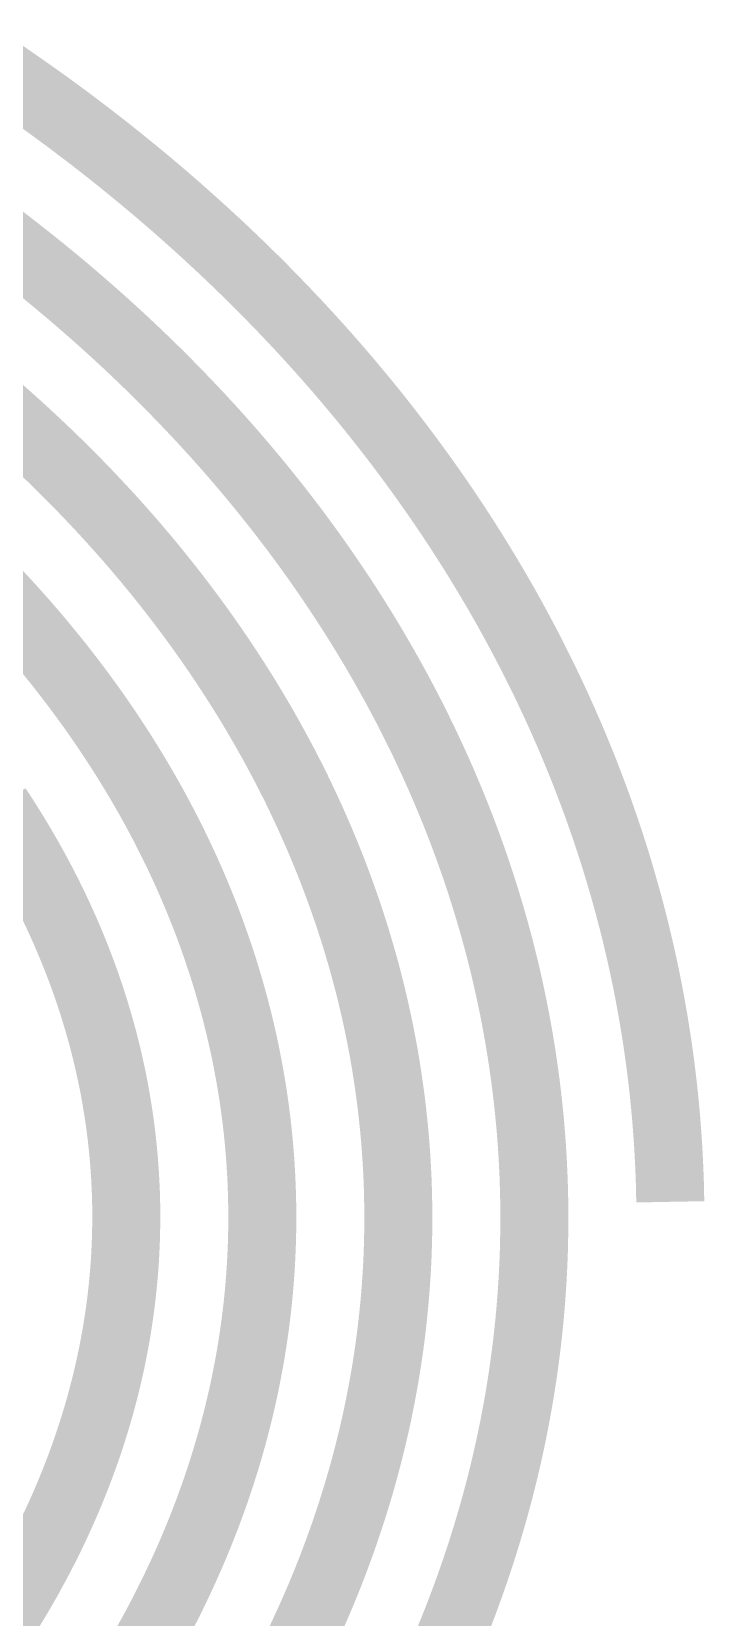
# Model space of a CAD drawing. Header units: metres. Extents: x -4.33 to 4.48, y -3.25 to 3.4.
# Drawn here: x 2.992 to 4.475, y -0.917 to 2.581 of the extents above; entities that cross this region are included whole.
import ezdxf

# ---------------------------------------------------------------- set-up
doc = ezdxf.new("R2010")
doc.units = ezdxf.units.M
doc.layers.add('FRONT', color=7, linetype='Continuous')

msp = doc.modelspace()

# ---------------------------------------------------------------- linework, layer by layer
at = {"layer": 'FRONT', "const_width": 0.15}
for points in [[(2.9034, 2.5064), (2.924, 2.4925), (2.9445, 2.4785), (2.9648, 2.4644), (2.985, 2.4502), (3.0052, 2.436), (3.0252, 2.4216), (3.0451, 2.4071), (3.0649, 2.3925), (3.0845, 2.3778), (3.104, 2.3631), (3.1235, 2.3482), (3.1428, 2.3332), (3.1619, 2.3182), (3.181, 2.303), (3.1999, 2.2877), (3.2187, 2.2724), (3.2374, 2.257), (3.256, 2.2414), (3.2744, 2.2258), (3.2927, 2.2101), (3.3109, 2.1943), (3.3289, 2.1784), (3.3468, 2.1624), (3.3646, 2.1464), (3.3823, 2.1302), (3.3998, 2.114), (3.4172, 2.0977), (3.4345, 2.0812), (3.4516, 2.0648), (3.4686, 2.0482), (3.4855, 2.0315), (3.5022, 2.0148), (3.5188, 1.9979), (3.5352, 1.981), (3.5516, 1.964), (3.5677, 1.9469), (3.5838, 1.9298), (3.5997, 1.9125), (3.6154, 1.8952), (3.6311, 1.8778), (3.6465, 1.8604), (3.6619, 1.8428), (3.6771, 1.8252), (3.6921, 1.8075), (3.707, 1.7897), (3.7218, 1.7719), (3.7364, 1.754), (3.7509, 1.736), (3.7652, 1.7179), (3.7794, 1.6998), (3.7934, 1.6816), (3.8073, 1.6633), (3.821, 1.645), (3.8346, 1.6265), (3.848, 1.6081), (3.8613, 1.5895), (3.8745, 1.5709), (3.8875, 1.5522), (3.9003, 1.5335), (3.913, 1.5147), (3.9255, 1.4958), (3.9379, 1.4769), (3.9501, 1.4579), (3.9622, 1.4388), (3.9741, 1.4197), (3.9858, 1.4006), (3.9974, 1.3813), (4.0089, 1.362), (4.0202, 1.3427), (4.0313, 1.3233), (4.0423, 1.3038), (4.0531, 1.2843), (4.0637, 1.2647), (4.0742, 1.2451), (4.0846, 1.2254), (4.0947, 1.2057), (4.1047, 1.1859), (4.1146, 1.1661), (4.1243, 1.1462), (4.1338, 1.1263), (4.1432, 1.1063), (4.1524, 1.0863), (4.1615, 1.0662), (4.1703, 1.0461), (4.1791, 1.026), (4.1876, 1.0058), (4.196, 0.9855), (4.2042, 0.9652), (4.2123, 0.9449), (4.2202, 0.9245), (4.2279, 0.9041), (4.2355, 0.8837), (4.2429, 0.8632), (4.2501, 0.8426), (4.2572, 0.8221), (4.2641, 0.8015), (4.2708, 0.7808), (4.2774, 0.7602), (4.2838, 0.7395), (4.29, 0.7187), (4.296, 0.698), (4.3019, 0.6772), (4.3077, 0.6563), (4.3132, 0.6355), (4.3186, 0.6146), (4.3238, 0.5937), (4.3288, 0.5727), (4.3337, 0.5518), (4.3384, 0.5308), (4.3429, 0.5097), (4.3473, 0.4887), (4.3515, 0.4676), (4.3555, 0.4465), (4.3593, 0.4254), (4.363, 0.4043), (4.3665, 0.3831), (4.3698, 0.362), (4.373, 0.3408), (4.376, 0.3196), (4.3788, 0.2984), (4.3814, 0.2771), (4.3839, 0.2559), (4.3862, 0.2346), (4.3883, 0.2133), (4.3903, 0.192), (4.392, 0.1707), (4.3936, 0.1494), (4.3951, 0.1281), (4.3963, 0.1068), (4.3974, 0.0854), (4.3983, 0.0641), (4.3991, 0.0427), (4.3996, 0.0214), (4.4, 0)], [(2.9069, 2.1401), (2.9249, 2.1265), (2.9428, 2.1128), (2.9605, 2.099), (2.9782, 2.0851), (2.9957, 2.0712), (3.0132, 2.0572), (3.0305, 2.043), (3.0477, 2.0288), (3.0647, 2.0146), (3.0817, 2.0002), (3.0985, 1.9857), (3.1152, 1.9712), (3.1318, 1.9566), (3.1483, 1.9419), (3.1647, 1.9271), (3.1809, 1.9123), (3.197, 1.8974), (3.213, 1.8824), (3.2288, 1.8673), (3.2446, 1.8521), (3.2602, 1.8369), (3.2757, 1.8216), (3.291, 1.8062), (3.3062, 1.7907), (3.3213, 1.7752), (3.3363, 1.7596), (3.3511, 1.7439), (3.3659, 1.7282), (3.3804, 1.7123), (3.3949, 1.6965), (3.4092, 1.6805), (3.4234, 1.6645), (3.4374, 1.6484), (3.4513, 1.6322), (3.4651, 1.6159), (3.4788, 1.5996), (3.4923, 1.5833), (3.5057, 1.5668), (3.5189, 1.5503), (3.532, 1.5338), (3.545, 1.5171), (3.5578, 1.5004), (3.5705, 1.4837), (3.583, 1.4669), (3.5954, 1.45), (3.6077, 1.4331), (3.6198, 1.4161), (3.6318, 1.399), (3.6436, 1.3819), (3.6553, 1.3647), (3.6669, 1.3475), (3.6783, 1.3302), (3.6896, 1.3128), (3.7007, 1.2954), (3.7117, 1.278), (3.7225, 1.2605), (3.7332, 1.2429), (3.7438, 1.2253), (3.7542, 1.2076), (3.7644, 1.1899), (3.7745, 1.1721), (3.7845, 1.1543), (3.7943, 1.1365), (3.804, 1.1185), (3.8135, 1.1006), (3.8229, 1.0826), (3.8321, 1.0645), (3.8411, 1.0464), (3.8501, 1.0283), (3.8588, 1.0101), (3.8674, 0.9918), (3.8759, 0.9736), (3.8842, 0.9552), (3.8924, 0.9369), (3.9004, 0.9185), (3.9082, 0.9), (3.9159, 0.8816), (3.9235, 0.863), (3.9309, 0.8445), (3.9381, 0.8259), (3.9452, 0.8073), (3.9521, 0.7886), (3.9589, 0.7699), (3.9655, 0.7512), (3.972, 0.7324), (3.9783, 0.7136), (3.9844, 0.6948), (3.9904, 0.6759), (3.9962, 0.657), (4.0019, 0.6381), (4.0074, 0.6191), (4.0128, 0.6002), (4.018, 0.5812), (4.0231, 0.5621), (4.0279, 0.5431), (4.0327, 0.524), (4.0373, 0.5049), (4.0417, 0.4857), (4.0459, 0.4666), (4.05, 0.4474), (4.054, 0.4282), (4.0577, 0.409), (4.0614, 0.3897), (4.0648, 0.3705), (4.0681, 0.3512), (4.0713, 0.3319), (4.0742, 0.3126), (4.077, 0.2933), (4.0797, 0.2739), (4.0822, 0.2546), (4.0845, 0.2352), (4.0867, 0.2158), (4.0887, 0.1964), (4.0906, 0.177), (4.0923, 0.1576), (4.0938, 0.1382), (4.0952, 0.1187), (4.0964, 0.0993), (4.0974, 0.0798), (4.0983, 0.0604), (4.099, 0.0409), (4.0996, 0.0214), (4.1, 0.0019), (4.1002, -0.0175), (4.1003, -0.037), (4.1002, -0.0565), (4.0999, -0.076), (4.0995, -0.0955), (4.099, -0.115), (4.0982, -0.1345), (4.0973, -0.1539), (4.0963, -0.1734), (4.095, -0.1929), (4.0936, -0.2124), (4.0921, -0.2319), (4.0904, -0.2513), (4.0885, -0.2708), (4.0865, -0.2902), (4.0843, -0.3097), (4.0819, -0.3291), (4.0794, -0.3486), (4.0767, -0.368), (4.0739, -0.3874), (4.0709, -0.4068), (4.0677, -0.4262), (4.0644, -0.4455), (4.0609, -0.4649), (4.0573, -0.4842), (4.0535, -0.5036), (4.0495, -0.5229), (4.0454, -0.5422), (4.0411, -0.5614), (4.0367, -0.5807), (4.0321, -0.5999), (4.0273, -0.6192), (4.0224, -0.6384), (4.0173, -0.6575), (4.012, -0.6767), (4.0066, -0.6958), (4.001, -0.7149), (3.9953, -0.734), (3.9894, -0.7531), (3.9834, -0.7721), (3.9772, -0.7911), (3.9708, -0.8101), (3.9643, -0.829), (3.9577, -0.8479), (3.9508, -0.8668), (3.9438, -0.8857), (3.9367, -0.9045), (3.9294, -0.9233), (3.9219, -0.9421), (3.9143, -0.9608), (3.9066, -0.9795), (3.8986, -0.9982)], [(2.9146, 1.7533), (2.9298, 1.74), (2.9448, 1.7266), (2.9598, 1.7132), (2.9746, 1.6997), (2.9893, 1.6861), (3.0039, 1.6725), (3.0184, 1.6587), (3.0328, 1.6449), (3.047, 1.6311), (3.0611, 1.6172), (3.0752, 1.6032), (3.0891, 1.5891), (3.1028, 1.575), (3.1165, 1.5608), (3.13, 1.5465), (3.1434, 1.5322), (3.1567, 1.5178), (3.1699, 1.5034), (3.1829, 1.4889), (3.1959, 1.4743), (3.2087, 1.4597), (3.2213, 1.445), (3.2339, 1.4302), (3.2463, 1.4154), (3.2586, 1.4006), (3.2708, 1.3856), (3.2828, 1.3706), (3.2947, 1.3556), (3.3065, 1.3405), (3.3182, 1.3253), (3.3297, 1.3101), (3.3411, 1.2949), (3.3523, 1.2795), (3.3635, 1.2642), (3.3745, 1.2487), (3.3854, 1.2332), (3.3961, 1.2177), (3.4067, 1.2021), (3.4172, 1.1865), (3.4275, 1.1708), (3.4377, 1.1551), (3.4478, 1.1393), (3.4578, 1.1234), (3.4676, 1.1076), (3.4772, 1.0916), (3.4868, 1.0756), (3.4962, 1.0596), (3.5054, 1.0436), (3.5146, 1.0274), (3.5235, 1.0113), (3.5324, 0.9951), (3.5411, 0.9788), (3.5497, 0.9626), (3.5581, 0.9462), (3.5664, 0.9299), (3.5746, 0.9135), (3.5826, 0.897), (3.5904, 0.8805), (3.5982, 0.864), (3.6058, 0.8474), (3.6132, 0.8308), (3.6205, 0.8142), (3.6277, 0.7975), (3.6347, 0.7808), (3.6416, 0.7641), (3.6484, 0.7473), (3.655, 0.7305), (3.6614, 0.7137), (3.6677, 0.6968), (3.6739, 0.6799), (3.6799, 0.663), (3.6858, 0.646), (3.6915, 0.629), (3.6971, 0.612), (3.7026, 0.5949), (3.7079, 0.5779), (3.713, 0.5607), (3.718, 0.5436), (3.7229, 0.5265), (3.7276, 0.5093), (3.7322, 0.4921), (3.7366, 0.4749), (3.7409, 0.4576), (3.745, 0.4403), (3.749, 0.4231), (3.7528, 0.4057), (3.7565, 0.3884), (3.76, 0.3711), (3.7634, 0.3537), (3.7667, 0.3363), (3.7698, 0.3189), (3.7727, 0.3015), (3.7755, 0.284), (3.7781, 0.2666), (3.7806, 0.2491), (3.783, 0.2317), (3.7852, 0.2142), (3.7872, 0.1967), (3.7891, 0.1791), (3.7909, 0.1616), (3.7925, 0.1441), (3.794, 0.1265), (3.7953, 0.109), (3.7964, 0.0914), (3.7974, 0.0739), (3.7983, 0.0563), (3.799, 0.0387), (3.7995, 0.0211), (3.7999, 0.0035), (3.8002, -0.0141), (3.8003, -0.0317), (3.8003, -0.0493), (3.8001, -0.0669), (3.7997, -0.0845), (3.7992, -0.1021), (3.7986, -0.1197), (3.7978, -0.1373), (3.7968, -0.1549), (3.7957, -0.1725), (3.7945, -0.1901), (3.7931, -0.2077), (3.7915, -0.2253), (3.7898, -0.2429), (3.788, -0.2604), (3.786, -0.278), (3.7839, -0.2956), (3.7816, -0.3131), (3.7791, -0.3307), (3.7765, -0.3482), (3.7738, -0.3657), (3.7709, -0.3833), (3.7678, -0.4008), (3.7646, -0.4183), (3.7613, -0.4357), (3.7578, -0.4532), (3.7542, -0.4707), (3.7504, -0.4881), (3.7464, -0.5055), (3.7424, -0.5229), (3.7381, -0.5403), (3.7337, -0.5577), (3.7292, -0.575), (3.7245, -0.5924), (3.7197, -0.6097), (3.7147, -0.627), (3.7096, -0.6443), (3.7043, -0.6615), (3.6989, -0.6787), (3.6933, -0.6959), (3.6876, -0.7131), (3.6818, -0.7303), (3.6758, -0.7474), (3.6696, -0.7645), (3.6633, -0.7816), (3.6569, -0.7987), (3.6503, -0.8157), (3.6436, -0.8327), (3.6367, -0.8496), (3.6297, -0.8666), (3.6225, -0.8835), (3.6152, -0.9004), (3.6077, -0.9172), (3.6001, -0.934), (3.5924, -0.9508), (3.5845, -0.9675), (3.5765, -0.9842), (3.5683, -1.0009)], [(2.9166, 1.342), (2.9287, 1.3291), (2.9406, 1.3161), (2.9524, 1.3031), (2.9641, 1.29), (2.9757, 1.2769), (2.9871, 1.2637), (2.9985, 1.2505), (3.0097, 1.2372), (3.0208, 1.2238), (3.0318, 1.2104), (3.0427, 1.197), (3.0535, 1.1835), (3.0641, 1.1699), (3.0746, 1.1563), (3.0851, 1.1427), (3.0953, 1.129), (3.1055, 1.1152), (3.1155, 1.1014), (3.1255, 1.0876), (3.1353, 1.0737), (3.1449, 1.0598), (3.1545, 1.0458), (3.1639, 1.0318), (3.1732, 1.0177), (3.1824, 1.0036), (3.1915, 0.9895), (3.2004, 0.9753), (3.2092, 0.961), (3.2179, 0.9468), (3.2265, 0.9324), (3.2349, 0.9181), (3.2432, 0.9037), (3.2514, 0.8893), (3.2595, 0.8748), (3.2674, 0.8603), (3.2752, 0.8457), (3.2829, 0.8311), (3.2904, 0.8165), (3.2978, 0.8018), (3.3051, 0.7871), (3.3123, 0.7724), (3.3193, 0.7576), (3.3262, 0.7428), (3.333, 0.728), (3.3396, 0.7131), (3.3461, 0.6983), (3.3525, 0.6833), (3.3587, 0.6684), (3.3648, 0.6534), (3.3708, 0.6384), (3.3767, 0.6233), (3.3824, 0.6082), (3.388, 0.5931), (3.3934, 0.578), (3.3987, 0.5629), (3.4039, 0.5477), (3.409, 0.5325), (3.4139, 0.5172), (3.4187, 0.502), (3.4233, 0.4867), (3.4278, 0.4714), (3.4322, 0.4561), (3.4364, 0.4407), (3.4406, 0.4254), (3.4445, 0.41), (3.4484, 0.3946), (3.4521, 0.3792), (3.4556, 0.3637), (3.4591, 0.3482), (3.4624, 0.3328), (3.4655, 0.3173), (3.4685, 0.3018), (3.4714, 0.2862), (3.4742, 0.2707), (3.4768, 0.2551), (3.4793, 0.2395), (3.4816, 0.224), (3.4838, 0.2084), (3.4859, 0.1927), (3.4878, 0.1771), (3.4896, 0.1615), (3.4912, 0.1459), (3.4928, 0.1302), (3.4941, 0.1145), (3.4954, 0.0989), (3.4965, 0.0832), (3.4974, 0.0675), (3.4983, 0.0518), (3.4989, 0.0361), (3.4995, 0.0204), (3.4999, 0.0047), (3.5002, -0.011), (3.5003, -0.0267), (3.5003, -0.0424), (3.5002, -0.0581), (3.4999, -0.0739), (3.4995, -0.0896), (3.4989, -0.1053), (3.4982, -0.121), (3.4974, -0.1367), (3.4964, -0.1525), (3.4953, -0.1682), (3.494, -0.1839), (3.4927, -0.1996), (3.4911, -0.2153), (3.4895, -0.231), (3.4877, -0.2467), (3.4857, -0.2624), (3.4837, -0.2781), (3.4814, -0.2938), (3.4791, -0.3094), (3.4766, -0.3251), (3.474, -0.3407), (3.4712, -0.3564), (3.4683, -0.372), (3.4652, -0.3876), (3.4621, -0.4032), (3.4588, -0.4188), (3.4553, -0.4344), (3.4517, -0.45), (3.448, -0.4655), (3.4441, -0.4811), (3.4401, -0.4966), (3.436, -0.5121), (3.4317, -0.5276), (3.4273, -0.5431), (3.4227, -0.5585), (3.4181, -0.574), (3.4132, -0.5894), (3.4083, -0.6048), (3.4032, -0.6202), (3.398, -0.6355), (3.3926, -0.6509), (3.3871, -0.6662), (3.3815, -0.6815), (3.3757, -0.6967), (3.3698, -0.712), (3.3638, -0.7272), (3.3576, -0.7424), (3.3513, -0.7576), (3.3449, -0.7727), (3.3383, -0.7878), (3.3316, -0.8029), (3.3248, -0.818), (3.3178, -0.833), (3.3107, -0.848), (3.3035, -0.863), (3.2961, -0.8779), (3.2886, -0.8929), (3.281, -0.9077), (3.2733, -0.9226), (3.2654, -0.9374), (3.2574, -0.9522), (3.2492, -0.9669), (3.2409, -0.9816), (3.2325, -0.9963)], [(2.9156, 0.871), (2.9238, 0.8586), (2.9319, 0.8461), (2.9398, 0.8336), (2.9477, 0.821), (2.9554, 0.8084), (2.9631, 0.7957), (2.9706, 0.7831), (2.978, 0.7703), (2.9853, 0.7576), (2.9924, 0.7448), (2.9995, 0.732), (3.0064, 0.7192), (3.0132, 0.7063), (3.0199, 0.6934), (3.0265, 0.6805), (3.0329, 0.6675), (3.0393, 0.6545), (3.0455, 0.6415), (3.0516, 0.6284), (3.0576, 0.6153), (3.0635, 0.6022), (3.0692, 0.5891), (3.0748, 0.5759), (3.0803, 0.5627), (3.0857, 0.5495), (3.091, 0.5362), (3.0961, 0.523), (3.1011, 0.5097), (3.106, 0.4964), (3.1108, 0.483), (3.1154, 0.4697), (3.12, 0.4563), (3.1244, 0.4429), (3.1287, 0.4294), (3.1328, 0.416), (3.1369, 0.4025), (3.1408, 0.389), (3.1446, 0.3755), (3.1483, 0.362), (3.1518, 0.3484), (3.1552, 0.3349), (3.1585, 0.3213), (3.1617, 0.3077), (3.1647, 0.2941), (3.1677, 0.2805), (3.1705, 0.2668), (3.1732, 0.2532), (3.1757, 0.2395), (3.1781, 0.2258), (3.1804, 0.2121), (3.1826, 0.1984), (3.1847, 0.1847), (3.1866, 0.171), (3.1884, 0.1572), (3.1901, 0.1435), (3.1916, 0.1297), (3.193, 0.1159), (3.1943, 0.1022), (3.1955, 0.0884), (3.1965, 0.0746), (3.1975, 0.0608), (3.1982, 0.047), (3.1989, 0.0332), (3.1995, 0.0194), (3.1999, 0.0055), (3.2002, -0.0083), (3.2003, -0.0221), (3.2004, -0.036), (3.2003, -0.0498), (3.2, -0.0636), (3.1997, -0.0775), (3.1992, -0.0913), (3.1986, -0.1051), (3.1979, -0.119), (3.1971, -0.1328), (3.1961, -0.1466), (3.195, -0.1605), (3.1937, -0.1743), (3.1924, -0.1881), (3.1909, -0.202), (3.1893, -0.2158), (3.1876, -0.2296), (3.1857, -0.2434), (3.1837, -0.2572), (3.1816, -0.271), (3.1794, -0.2848), (3.177, -0.2986), (3.1745, -0.3123), (3.1719, -0.3261), (3.1691, -0.3399), (3.1663, -0.3536), (3.1633, -0.3673), (3.1602, -0.3811), (3.1569, -0.3948), (3.1535, -0.4085), (3.15, -0.4222), (3.1464, -0.4359), (3.1427, -0.4495), (3.1388, -0.4632), (3.1348, -0.4768), (3.1307, -0.4904), (3.1264, -0.504), (3.1221, -0.5176), (3.1176, -0.5312), (3.113, -0.5447), (3.1082, -0.5583), (3.1033, -0.5718), (3.0984, -0.5853), (3.0932, -0.5988), (3.088, -0.6122), (3.0826, -0.6257), (3.0772, -0.6391), (3.0716, -0.6525), (3.0658, -0.6659), (3.06, -0.6792), (3.054, -0.6925), (3.0479, -0.7058), (3.0417, -0.7191), (3.0354, -0.7324), (3.0289, -0.7456), (3.0223, -0.7588), (3.0156, -0.772), (3.0088, -0.7851), (3.0019, -0.7983), (2.9948, -0.8113), (2.9877, -0.8244), (2.9804, -0.8375), (2.9729, -0.8505), (2.9654, -0.8634), (2.9578, -0.8764), (2.95, -0.8893), (2.9421, -0.9022), (2.9341, -0.915), (2.926, -0.9279), (2.9177, -0.9406), (2.9094, -0.9534)]]:
    msp.add_lwpolyline(points, dxfattribs=at)

doc.saveas('drawing.dxf')
